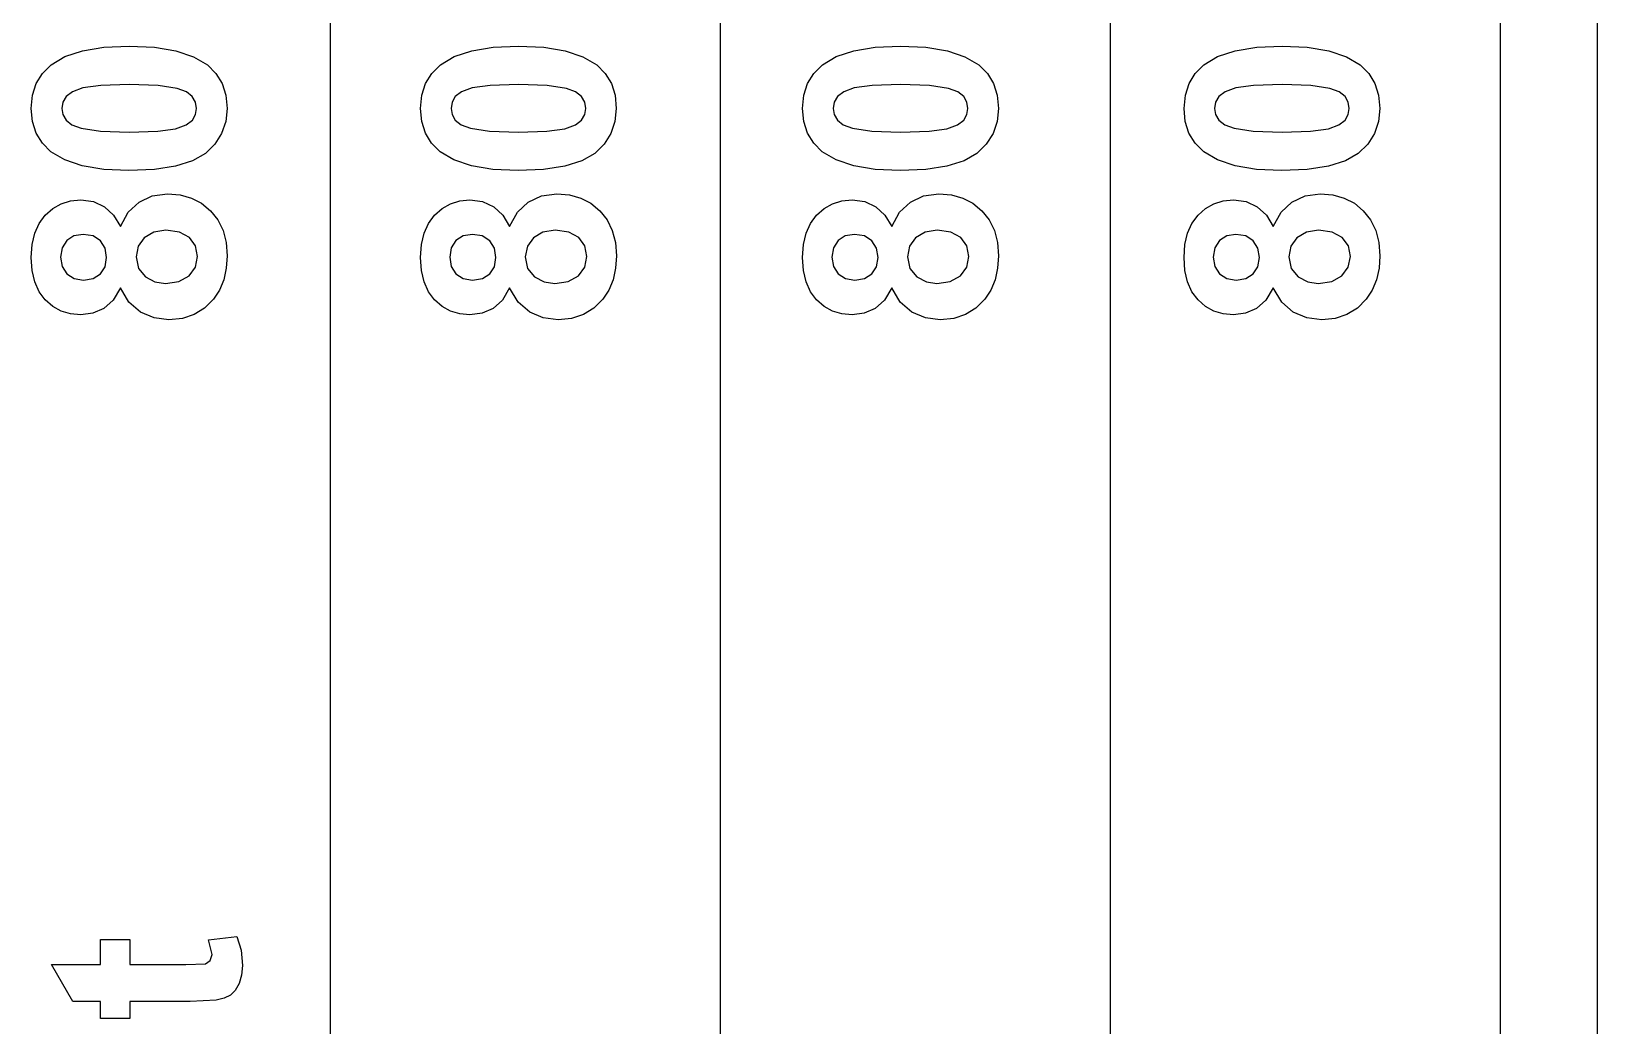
# Model space of a CAD drawing. Header units: metres. Extents: x 298 to 6408, y -126 to 1371.
# Drawn here: x 3446.9 to 3768.3, y 360.9 to 565.1 of the extents above; entities that cross this region are included whole.
import ezdxf

# ---------------------------------------------------------------- set-up
doc = ezdxf.new("R2010")
doc.units = ezdxf.units.M

msp = doc.modelspace()

# ---------------------------------------------------------------- linework, layer by layer
at = {"layer": '80mm x +-1060mm'}
for p, q in [((3450.97, 558.18), (3453.78, 559.86)), ((3453.78, 559.86), (3457.39, 561.06)), ((3457.39, 561.06), (3461.79, 561.78)), ((3461.79, 561.78), (3466.99, 562.02)), ((3466.99, 562.02), (3472.17, 561.78)), ((3472.17, 561.78), (3476.58, 561.05)), ((3476.58, 561.05), (3480.2, 559.85)), ((3480.2, 559.85), (3483.03, 558.16)), ((3530.85, 558.18), (3533.66, 559.86)), ((3533.66, 559.86), (3537.27, 561.06)), ((3537.27, 561.06), (3541.67, 561.78)), ((3541.67, 561.78), (3546.87, 562.02)), ((3546.87, 562.02), (3552.05, 561.78)), ((3552.05, 561.78), (3556.46, 561.05)), ((3556.46, 561.05), (3560.08, 559.85)), ((3560.08, 559.85), (3562.91, 558.16)), ((3609.26, 558.18), (3612.07, 559.86)), ((3612.07, 559.86), (3615.68, 561.06)), ((3615.68, 561.06), (3620.08, 561.78)), ((3620.08, 561.78), (3625.28, 562.02)), ((3625.28, 562.02), (3630.46, 561.78)), ((3630.46, 561.78), (3634.87, 561.05)), ((3634.87, 561.05), (3638.49, 559.85)), ((3638.49, 559.85), (3641.32, 558.16)), ((3687.53, 558.18), (3690.34, 559.86)), ((3690.34, 559.86), (3693.95, 561.06)), ((3693.95, 561.06), (3698.35, 561.78)), ((3698.35, 561.78), (3703.55, 562.02)), ((3703.55, 562.02), (3708.73, 561.78)), ((3708.73, 561.78), (3713.14, 561.05)), ((3713.14, 561.05), (3716.76, 559.85)), ((3716.76, 559.85), (3719.59, 558.16)), ((3447.91, 554.34), (3449.19, 556.42)), ((3449.19, 556.42), (3450.97, 558.18)), ((3483.03, 558.16), (3484.79, 556.4)), ((3484.79, 556.4), (3486.05, 554.33)), ((3527.79, 554.34), (3529.07, 556.42)), ((3529.07, 556.42), (3530.85, 558.18)), ((3562.91, 558.16), (3564.67, 556.4)), ((3564.67, 556.4), (3565.93, 554.33)), ((3606.2, 554.34), (3607.48, 556.42)), ((3607.48, 556.42), (3609.26, 558.18)), ((3641.32, 558.16), (3643.08, 556.4)), ((3643.08, 556.4), (3644.34, 554.33)), ((3684.47, 554.34), (3685.75, 556.42)), ((3685.75, 556.42), (3687.53, 558.18)), ((3719.59, 558.16), (3721.35, 556.4)), ((3721.35, 556.4), (3722.61, 554.33)), ((3447.15, 551.95), (3447.91, 554.34)), ((3457.48, 553.44), (3455.32, 552.65)), ((3461.15, 553.96), (3457.48, 553.44)), ((3466.99, 554.13), (3461.15, 553.96)), ((3472.9, 553.94), (3466.99, 554.13)), ((3476.81, 553.35), (3472.9, 553.94)), ((3478.71, 552.64), (3476.81, 553.35)), ((3486.05, 554.33), (3486.8, 551.95)), ((3527.03, 551.95), (3527.79, 554.34)), ((3537.36, 553.44), (3535.2, 552.65)), ((3541.03, 553.96), (3537.36, 553.44)), ((3546.87, 554.13), (3541.03, 553.96)), ((3552.78, 553.94), (3546.87, 554.13)), ((3556.69, 553.35), (3552.78, 553.94)), ((3558.59, 552.64), (3556.69, 553.35)), ((3565.93, 554.33), (3566.68, 551.95)), ((3605.44, 551.95), (3606.2, 554.34)), ((3615.77, 553.44), (3613.61, 552.65)), ((3619.44, 553.96), (3615.77, 553.44)), ((3625.28, 554.13), (3619.44, 553.96)), ((3631.19, 553.94), (3625.28, 554.13)), ((3635.1, 553.35), (3631.19, 553.94)), ((3637, 552.64), (3635.1, 553.35)), ((3644.34, 554.33), (3645.09, 551.95)), ((3683.71, 551.95), (3684.47, 554.34)), ((3694.04, 553.44), (3691.88, 552.65)), ((3697.71, 553.96), (3694.04, 553.44)), ((3703.55, 554.13), (3697.71, 553.96)), ((3709.46, 553.94), (3703.55, 554.13)), ((3713.37, 553.35), (3709.46, 553.94)), ((3715.27, 552.64), (3713.37, 553.35)), ((3722.61, 554.33), (3723.36, 551.95)), ((3446.89, 549.25), (3447.15, 551.95)), ((3453.36, 550.54), (3453.14, 549.25)), ((3454.02, 551.68), (3453.36, 550.54)), ((3455.32, 552.65), (3454.02, 551.68)), ((3479.93, 551.69), (3478.71, 552.64)), ((3480.59, 550.54), (3479.93, 551.69)), ((3480.8, 549.25), (3480.59, 550.54)), ((3486.8, 551.95), (3487.05, 549.25)), ((3526.77, 549.25), (3527.03, 551.95)), ((3533.24, 550.54), (3533.02, 549.25)), ((3533.9, 551.68), (3533.24, 550.54)), ((3535.2, 552.65), (3533.9, 551.68)), ((3559.81, 551.69), (3558.59, 552.64)), ((3560.47, 550.54), (3559.81, 551.69)), ((3560.68, 549.25), (3560.47, 550.54)), ((3566.68, 551.95), (3566.93, 549.25)), ((3605.18, 549.25), (3605.44, 551.95)), ((3611.65, 550.54), (3611.43, 549.25)), ((3612.31, 551.68), (3611.65, 550.54)), ((3613.61, 552.65), (3612.31, 551.68)), ((3638.22, 551.69), (3637, 552.64)), ((3638.88, 550.54), (3638.22, 551.69)), ((3639.09, 549.25), (3638.88, 550.54)), ((3645.09, 551.95), (3645.34, 549.25)), ((3683.45, 549.25), (3683.71, 551.95)), ((3689.92, 550.54), (3689.7, 549.25)), ((3690.58, 551.68), (3689.92, 550.54)), ((3691.88, 552.65), (3690.58, 551.68)), ((3716.49, 551.69), (3715.27, 552.64)), ((3717.15, 550.54), (3716.49, 551.69)), ((3717.36, 549.25), (3717.15, 550.54)), ((3723.36, 551.95), (3723.61, 549.25)), ((3447.14, 546.55), (3446.89, 549.25)), ((3447.9, 544.17), (3447.14, 546.55)), ((3453.14, 549.25), (3453.36, 547.96)), ((3453.36, 547.96), (3454.02, 546.81)), ((3454.02, 546.81), (3455.23, 545.86)), ((3478.65, 545.85), (3479.94, 546.82)), ((3479.94, 546.82), (3480.59, 547.96)), ((3480.59, 547.96), (3480.8, 549.25)), ((3486.78, 546.52), (3485.95, 544.07)), ((3487.05, 549.25), (3486.78, 546.52)), ((3527.02, 546.55), (3526.77, 549.25)), ((3527.78, 544.17), (3527.02, 546.55)), ((3533.02, 549.25), (3533.24, 547.96)), ((3533.24, 547.96), (3533.9, 546.81)), ((3533.9, 546.81), (3535.11, 545.86)), ((3558.53, 545.85), (3559.82, 546.82)), ((3559.82, 546.82), (3560.47, 547.96)), ((3560.47, 547.96), (3560.68, 549.25)), ((3566.66, 546.52), (3565.83, 544.07)), ((3566.93, 549.25), (3566.66, 546.52)), ((3605.43, 546.55), (3605.18, 549.25)), ((3606.19, 544.17), (3605.43, 546.55)), ((3611.43, 549.25), (3611.65, 547.96)), ((3611.65, 547.96), (3612.31, 546.81)), ((3612.31, 546.81), (3613.52, 545.86)), ((3636.94, 545.85), (3638.23, 546.82)), ((3638.23, 546.82), (3638.88, 547.96)), ((3638.88, 547.96), (3639.09, 549.25)), ((3645.07, 546.52), (3644.24, 544.07)), ((3645.34, 549.25), (3645.07, 546.52)), ((3683.7, 546.55), (3683.45, 549.25)), ((3684.46, 544.17), (3683.7, 546.55)), ((3689.7, 549.25), (3689.92, 547.96)), ((3689.92, 547.96), (3690.58, 546.81)), ((3690.58, 546.81), (3691.79, 545.86)), ((3715.21, 545.85), (3716.5, 546.82)), ((3716.5, 546.82), (3717.15, 547.96)), ((3717.15, 547.96), (3717.36, 549.25)), ((3723.34, 546.52), (3722.51, 544.07)), ((3723.61, 549.25), (3723.34, 546.52)), ((3449.16, 542.1), (3447.9, 544.17)), ((3455.23, 545.86), (3457.14, 545.15)), ((3457.14, 545.15), (3461.06, 544.56)), ((3461.06, 544.56), (3466.99, 544.37)), ((3466.99, 544.37), (3472.83, 544.54)), ((3472.83, 544.54), (3476.5, 545.06)), ((3476.5, 545.06), (3478.65, 545.85)), ((3485.95, 544.07), (3484.57, 541.89)), ((3529.04, 542.1), (3527.78, 544.17)), ((3535.11, 545.86), (3537.02, 545.15)), ((3537.02, 545.15), (3540.94, 544.56)), ((3540.94, 544.56), (3546.87, 544.37)), ((3546.87, 544.37), (3552.71, 544.54)), ((3552.71, 544.54), (3556.38, 545.06)), ((3556.38, 545.06), (3558.53, 545.85)), ((3565.83, 544.07), (3564.45, 541.89)), ((3607.45, 542.1), (3606.19, 544.17)), ((3613.52, 545.86), (3615.43, 545.15)), ((3615.43, 545.15), (3619.35, 544.56)), ((3619.35, 544.56), (3625.28, 544.37)), ((3625.28, 544.37), (3631.12, 544.54)), ((3631.12, 544.54), (3634.79, 545.06)), ((3634.79, 545.06), (3636.94, 545.85)), ((3644.24, 544.07), (3642.86, 541.89)), ((3685.72, 542.1), (3684.46, 544.17)), ((3691.79, 545.86), (3693.7, 545.15)), ((3693.7, 545.15), (3697.62, 544.56)), ((3697.62, 544.56), (3703.55, 544.37)), ((3703.55, 544.37), (3709.39, 544.54)), ((3709.39, 544.54), (3713.06, 545.06)), ((3713.06, 545.06), (3715.21, 545.85)), ((3722.51, 544.07), (3721.13, 541.89)), ((3450.92, 540.34), (3449.16, 542.1)), ((3453.75, 538.65), (3450.92, 540.34)), ((3484.57, 541.89), (3482.64, 539.99)), ((3530.8, 540.34), (3529.04, 542.1)), ((3533.63, 538.65), (3530.8, 540.34)), ((3564.45, 541.89), (3562.52, 539.99)), ((3609.21, 540.34), (3607.45, 542.1)), ((3612.04, 538.65), (3609.21, 540.34)), ((3642.86, 541.89), (3640.93, 539.99)), ((3687.48, 540.34), (3685.72, 542.1)), ((3690.31, 538.65), (3687.48, 540.34)), ((3721.13, 541.89), (3719.2, 539.99)), ((3457.36, 537.45), (3453.75, 538.65)), ((3461.74, 536.72), (3457.36, 537.45)), ((3476.5, 537.36), (3472.14, 536.7)), ((3480, 538.46), (3476.5, 537.36)), ((3482.64, 539.99), (3480, 538.46)), ((3537.24, 537.45), (3533.63, 538.65)), ((3541.62, 536.72), (3537.24, 537.45)), ((3556.38, 537.36), (3552.02, 536.7)), ((3559.88, 538.46), (3556.38, 537.36)), ((3562.52, 539.99), (3559.88, 538.46)), ((3615.65, 537.45), (3612.04, 538.65)), ((3620.03, 536.72), (3615.65, 537.45)), ((3634.79, 537.36), (3630.43, 536.7)), ((3638.29, 538.46), (3634.79, 537.36)), ((3640.93, 539.99), (3638.29, 538.46)), ((3693.92, 537.45), (3690.31, 538.65)), ((3698.3, 536.72), (3693.92, 537.45)), ((3713.06, 537.36), (3708.7, 536.7)), ((3716.56, 538.46), (3713.06, 537.36)), ((3719.2, 539.99), (3716.56, 538.46)), ((3466.91, 536.48), (3461.74, 536.72)), ((3472.14, 536.7), (3466.91, 536.48)), ((3546.79, 536.48), (3541.62, 536.72)), ((3552.02, 536.7), (3546.79, 536.48)), ((3625.2, 536.48), (3620.03, 536.72)), ((3630.43, 536.7), (3625.2, 536.48)), ((3703.47, 536.48), (3698.3, 536.72)), ((3708.7, 536.7), (3703.47, 536.48)), ((3454.93, 530.25), (3457.03, 530.44)), ((3457.03, 530.44), (3459.62, 530.09)), ((3469, 530), (3471.72, 531.28)), ((3471.72, 531.28), (3474.82, 531.7)), ((3474.82, 531.7), (3477.42, 531.49)), ((3477.42, 531.49), (3479.76, 530.84)), ((3479.76, 530.84), (3481.84, 529.75)), ((3534.81, 530.25), (3536.91, 530.44)), ((3536.91, 530.44), (3539.5, 530.09)), ((3548.88, 530), (3551.6, 531.28)), ((3551.6, 531.28), (3554.7, 531.7)), ((3554.7, 531.7), (3557.3, 531.49)), ((3557.3, 531.49), (3559.64, 530.84)), ((3559.64, 530.84), (3561.72, 529.75)), ((3613.22, 530.25), (3615.32, 530.44)), ((3615.32, 530.44), (3617.91, 530.09)), ((3627.29, 530), (3630.01, 531.28)), ((3630.01, 531.28), (3633.11, 531.7)), ((3633.11, 531.7), (3635.71, 531.49)), ((3635.71, 531.49), (3638.05, 530.84)), ((3638.05, 530.84), (3640.13, 529.75)), ((3691.49, 530.25), (3693.59, 530.44)), ((3693.59, 530.44), (3696.18, 530.09)), ((3705.56, 530), (3708.28, 531.28)), ((3708.28, 531.28), (3711.38, 531.7)), ((3711.38, 531.7), (3713.98, 531.49)), ((3713.98, 531.49), (3716.32, 530.84)), ((3716.32, 530.84), (3718.4, 529.75)), ((3448.51, 525.64), (3449.76, 527.35)), ((3449.76, 527.35), (3451.29, 528.7)), ((3451.29, 528.7), (3453.02, 529.67)), ((3453.02, 529.67), (3454.93, 530.25)), ((3459.62, 530.09), (3461.9, 529.02)), ((3461.9, 529.02), (3463.78, 527.31)), ((3463.78, 527.31), (3465.16, 525.02)), ((3465.16, 525.02), (3466.78, 527.91)), ((3466.78, 527.91), (3469, 530)), ((3481.84, 529.75), (3483.67, 528.23)), ((3483.67, 528.23), (3485.16, 526.35)), ((3528.39, 525.64), (3529.64, 527.35)), ((3529.64, 527.35), (3531.17, 528.7)), ((3531.17, 528.7), (3532.9, 529.67)), ((3532.9, 529.67), (3534.81, 530.25)), ((3539.5, 530.09), (3541.78, 529.02)), ((3541.78, 529.02), (3543.66, 527.31)), ((3543.66, 527.31), (3545.04, 525.02)), ((3545.04, 525.02), (3546.66, 527.91)), ((3546.66, 527.91), (3548.88, 530)), ((3561.72, 529.75), (3563.55, 528.23)), ((3563.55, 528.23), (3565.04, 526.35)), ((3606.8, 525.64), (3608.05, 527.35)), ((3608.05, 527.35), (3609.58, 528.7)), ((3609.58, 528.7), (3611.31, 529.67)), ((3611.31, 529.67), (3613.22, 530.25)), ((3617.91, 530.09), (3620.19, 529.02)), ((3620.19, 529.02), (3622.07, 527.31)), ((3622.07, 527.31), (3623.45, 525.02)), ((3623.45, 525.02), (3625.07, 527.91)), ((3625.07, 527.91), (3627.29, 530)), ((3640.13, 529.75), (3641.96, 528.23)), ((3641.96, 528.23), (3643.45, 526.35)), ((3685.07, 525.64), (3686.32, 527.35)), ((3686.32, 527.35), (3687.85, 528.7)), ((3687.85, 528.7), (3689.58, 529.67)), ((3689.58, 529.67), (3691.49, 530.25)), ((3696.18, 530.09), (3698.46, 529.02)), ((3698.46, 529.02), (3700.34, 527.31)), ((3700.34, 527.31), (3701.72, 525.02)), ((3701.72, 525.02), (3703.34, 527.91)), ((3703.34, 527.91), (3705.56, 530)), ((3718.4, 529.75), (3720.23, 528.23)), ((3720.23, 528.23), (3721.72, 526.35)), ((3447.61, 523.62), (3448.51, 525.64)), ((3474.5, 524.25), (3472.01, 523.86)), ((3477.29, 523.86), (3474.5, 524.25)), ((3485.16, 526.35), (3486.23, 524.18)), ((3486.23, 524.18), (3486.87, 521.73)), ((3527.49, 523.62), (3528.39, 525.64)), ((3554.38, 524.25), (3551.89, 523.86)), ((3557.17, 523.86), (3554.38, 524.25)), ((3565.04, 526.35), (3566.11, 524.18)), ((3566.11, 524.18), (3566.75, 521.73)), ((3605.9, 523.62), (3606.8, 525.64)), ((3632.79, 524.25), (3630.3, 523.86)), ((3635.58, 523.86), (3632.79, 524.25)), ((3643.45, 526.35), (3644.52, 524.18)), ((3644.52, 524.18), (3645.16, 521.73)), ((3684.17, 523.62), (3685.07, 525.64)), ((3711.06, 524.25), (3708.57, 523.86)), ((3713.85, 523.86), (3711.06, 524.25)), ((3721.72, 526.35), (3722.79, 524.18)), ((3722.79, 524.18), (3723.43, 521.73)), ((3446.89, 518.64), (3447.07, 521.29)), ((3447.07, 521.29), (3447.61, 523.62)), ((3454.15, 522.09), (3453.19, 520.61)), ((3455.64, 523.04), (3454.15, 522.09)), ((3457.54, 523.36), (3455.64, 523.04)), ((3459.55, 523.04), (3457.54, 523.36)), ((3461.07, 522.07), (3459.55, 523.04)), ((3462.03, 520.57), (3461.07, 522.07)), ((3468.8, 520.93), (3468.38, 518.75)), ((3470.06, 522.69), (3468.8, 520.93)), ((3472.01, 523.86), (3470.06, 522.69)), ((3479.34, 522.72), (3477.29, 523.86)), ((3480.6, 520.99), (3479.34, 522.72)), ((3481.02, 518.85), (3480.6, 520.99)), ((3486.87, 521.73), (3487.08, 518.99)), ((3526.77, 518.64), (3526.95, 521.29)), ((3526.95, 521.29), (3527.49, 523.62)), ((3534.03, 522.09), (3533.07, 520.61)), ((3535.52, 523.04), (3534.03, 522.09)), ((3537.42, 523.36), (3535.52, 523.04)), ((3539.43, 523.04), (3537.42, 523.36)), ((3540.95, 522.07), (3539.43, 523.04)), ((3541.91, 520.57), (3540.95, 522.07)), ((3548.68, 520.93), (3548.26, 518.75)), ((3549.94, 522.69), (3548.68, 520.93)), ((3551.89, 523.86), (3549.94, 522.69)), ((3559.22, 522.72), (3557.17, 523.86)), ((3560.48, 520.99), (3559.22, 522.72)), ((3560.9, 518.85), (3560.48, 520.99)), ((3566.75, 521.73), (3566.96, 518.99)), ((3605.18, 518.64), (3605.36, 521.29)), ((3605.36, 521.29), (3605.9, 523.62)), ((3612.44, 522.09), (3611.48, 520.61)), ((3613.93, 523.04), (3612.44, 522.09)), ((3615.83, 523.36), (3613.93, 523.04)), ((3617.84, 523.04), (3615.83, 523.36)), ((3619.36, 522.07), (3617.84, 523.04)), ((3620.32, 520.57), (3619.36, 522.07)), ((3627.09, 520.93), (3626.67, 518.75)), ((3628.35, 522.69), (3627.09, 520.93)), ((3630.3, 523.86), (3628.35, 522.69)), ((3637.63, 522.72), (3635.58, 523.86)), ((3638.89, 520.99), (3637.63, 522.72)), ((3639.31, 518.85), (3638.89, 520.99)), ((3645.16, 521.73), (3645.37, 518.99)), ((3683.45, 518.64), (3683.63, 521.29)), ((3683.63, 521.29), (3684.17, 523.62)), ((3690.71, 522.09), (3689.75, 520.61)), ((3692.2, 523.04), (3690.71, 522.09)), ((3694.1, 523.36), (3692.2, 523.04)), ((3696.11, 523.04), (3694.1, 523.36)), ((3697.63, 522.07), (3696.11, 523.04)), ((3698.59, 520.57), (3697.63, 522.07)), ((3705.36, 520.93), (3704.94, 518.75)), ((3706.62, 522.69), (3705.36, 520.93)), ((3708.57, 523.86), (3706.62, 522.69)), ((3715.9, 522.72), (3713.85, 523.86)), ((3717.16, 520.99), (3715.9, 522.72)), ((3717.58, 518.85), (3717.16, 520.99)), ((3723.43, 521.73), (3723.64, 518.99)), ((3447.07, 515.97), (3446.89, 518.64)), ((3453.19, 520.61), (3452.88, 518.72)), ((3452.88, 518.72), (3453.2, 516.77)), ((3462.35, 518.64), (3462.03, 520.57)), ((3462.03, 516.73), (3462.35, 518.64)), ((3468.38, 518.75), (3468.86, 516.34)), ((3480.58, 516.66), (3481.02, 518.85)), ((3487.08, 518.99), (3486.9, 516.42)), ((3526.95, 515.97), (3526.77, 518.64)), ((3533.07, 520.61), (3532.76, 518.72)), ((3532.76, 518.72), (3533.08, 516.77)), ((3542.23, 518.64), (3541.91, 520.57)), ((3541.91, 516.73), (3542.23, 518.64)), ((3548.26, 518.75), (3548.74, 516.34)), ((3560.46, 516.66), (3560.9, 518.85)), ((3566.96, 518.99), (3566.78, 516.42)), ((3605.36, 515.97), (3605.18, 518.64)), ((3611.48, 520.61), (3611.17, 518.72)), ((3611.17, 518.72), (3611.49, 516.77)), ((3620.64, 518.64), (3620.32, 520.57)), ((3620.32, 516.73), (3620.64, 518.64)), ((3626.67, 518.75), (3627.15, 516.34)), ((3638.87, 516.66), (3639.31, 518.85)), ((3645.37, 518.99), (3645.19, 516.42)), ((3683.63, 515.97), (3683.45, 518.64)), ((3689.75, 520.61), (3689.44, 518.72)), ((3689.44, 518.72), (3689.76, 516.77)), ((3698.91, 518.64), (3698.59, 520.57)), ((3698.59, 516.73), (3698.91, 518.64)), ((3704.94, 518.75), (3705.42, 516.34)), ((3717.14, 516.66), (3717.58, 518.85)), ((3723.64, 518.99), (3723.46, 516.42)), ((3447.61, 513.63), (3447.07, 515.97)), ((3453.2, 516.77), (3454.16, 515.26)), ((3454.16, 515.26), (3455.66, 514.29)), ((3455.66, 514.29), (3457.57, 513.97)), ((3457.57, 513.97), (3459.58, 514.29)), ((3459.58, 514.29), (3461.08, 515.25)), ((3461.08, 515.25), (3462.03, 516.73)), ((3468.86, 516.34), (3470.29, 514.63)), ((3470.29, 514.63), (3472.27, 513.61)), ((3477.19, 513.67), (3479.27, 514.87)), ((3479.27, 514.87), (3480.58, 516.66)), ((3486.9, 516.42), (3486.38, 514.07)), ((3527.49, 513.63), (3526.95, 515.97)), ((3533.08, 516.77), (3534.04, 515.26)), ((3534.04, 515.26), (3535.54, 514.29)), ((3535.54, 514.29), (3537.45, 513.97)), ((3537.45, 513.97), (3539.46, 514.29)), ((3539.46, 514.29), (3540.96, 515.25)), ((3540.96, 515.25), (3541.91, 516.73)), ((3548.74, 516.34), (3550.17, 514.63)), ((3550.17, 514.63), (3552.15, 513.61)), ((3557.07, 513.67), (3559.15, 514.87)), ((3559.15, 514.87), (3560.46, 516.66)), ((3566.78, 516.42), (3566.26, 514.07)), ((3605.9, 513.63), (3605.36, 515.97)), ((3611.49, 516.77), (3612.45, 515.26)), ((3612.45, 515.26), (3613.95, 514.29)), ((3613.95, 514.29), (3615.86, 513.97)), ((3615.86, 513.97), (3617.87, 514.29)), ((3617.87, 514.29), (3619.37, 515.25)), ((3619.37, 515.25), (3620.32, 516.73)), ((3627.15, 516.34), (3628.58, 514.63)), ((3628.58, 514.63), (3630.56, 513.61)), ((3635.48, 513.67), (3637.56, 514.87)), ((3637.56, 514.87), (3638.87, 516.66)), ((3645.19, 516.42), (3644.67, 514.07)), ((3684.17, 513.63), (3683.63, 515.97)), ((3689.76, 516.77), (3690.72, 515.26)), ((3690.72, 515.26), (3692.22, 514.29)), ((3692.22, 514.29), (3694.13, 513.97)), ((3694.13, 513.97), (3696.14, 514.29)), ((3696.14, 514.29), (3697.64, 515.25)), ((3697.64, 515.25), (3698.59, 516.73)), ((3705.42, 516.34), (3706.85, 514.63)), ((3706.85, 514.63), (3708.83, 513.61)), ((3713.75, 513.67), (3715.83, 514.87)), ((3715.83, 514.87), (3717.14, 516.66)), ((3723.46, 516.42), (3722.94, 514.07)), ((3448.51, 511.6), (3447.61, 513.63)), ((3449.76, 509.91), (3448.51, 511.6)), ((3465.16, 512.42), (3463.7, 509.89)), ((3466.92, 509.46), (3465.16, 512.42)), ((3472.27, 513.61), (3474.42, 513.27)), ((3474.42, 513.27), (3477.19, 513.67)), ((3485.5, 511.95), (3484.26, 510.05)), ((3486.38, 514.07), (3485.5, 511.95)), ((3528.39, 511.6), (3527.49, 513.63)), ((3529.64, 509.91), (3528.39, 511.6)), ((3545.04, 512.42), (3543.58, 509.89)), ((3546.8, 509.46), (3545.04, 512.42)), ((3552.15, 513.61), (3554.3, 513.27)), ((3554.3, 513.27), (3557.07, 513.67)), ((3565.38, 511.95), (3564.14, 510.05)), ((3566.26, 514.07), (3565.38, 511.95)), ((3606.8, 511.6), (3605.9, 513.63)), ((3608.05, 509.91), (3606.8, 511.6)), ((3623.45, 512.42), (3621.99, 509.89)), ((3625.21, 509.46), (3623.45, 512.42)), ((3630.56, 513.61), (3632.71, 513.27)), ((3632.71, 513.27), (3635.48, 513.67)), ((3643.79, 511.95), (3642.55, 510.05)), ((3644.67, 514.07), (3643.79, 511.95)), ((3685.07, 511.6), (3684.17, 513.63)), ((3686.32, 509.91), (3685.07, 511.6)), ((3701.72, 512.42), (3700.26, 509.89)), ((3703.48, 509.46), (3701.72, 512.42)), ((3708.83, 513.61), (3710.98, 513.27)), ((3710.98, 513.27), (3713.75, 513.67)), ((3722.06, 511.95), (3720.82, 510.05)), ((3722.94, 514.07), (3722.06, 511.95)), ((3451.29, 508.56), (3449.76, 509.91)), ((3453.02, 507.6), (3451.29, 508.56)), ((3461.77, 508.16), (3459.51, 507.17)), ((3463.7, 509.89), (3461.77, 508.16)), ((3469.28, 507.43), (3466.92, 509.46)), ((3482.45, 508.21), (3480.32, 506.9)), ((3484.26, 510.05), (3482.45, 508.21)), ((3531.17, 508.56), (3529.64, 509.91)), ((3532.9, 507.6), (3531.17, 508.56)), ((3541.65, 508.16), (3539.39, 507.17)), ((3543.58, 509.89), (3541.65, 508.16)), ((3549.16, 507.43), (3546.8, 509.46)), ((3562.33, 508.21), (3560.2, 506.9)), ((3564.14, 510.05), (3562.33, 508.21)), ((3609.58, 508.56), (3608.05, 509.91)), ((3611.31, 507.6), (3609.58, 508.56)), ((3620.06, 508.16), (3617.8, 507.17)), ((3621.99, 509.89), (3620.06, 508.16)), ((3627.57, 507.43), (3625.21, 509.46)), ((3640.74, 508.21), (3638.61, 506.9)), ((3642.55, 510.05), (3640.74, 508.21)), ((3687.85, 508.56), (3686.32, 509.91)), ((3689.58, 507.6), (3687.85, 508.56)), ((3698.33, 508.16), (3696.07, 507.17)), ((3700.26, 509.89), (3698.33, 508.16)), ((3705.84, 507.43), (3703.48, 509.46)), ((3719.01, 508.21), (3716.88, 506.9)), ((3720.82, 510.05), (3719.01, 508.21)), ((3454.93, 507.03), (3453.02, 507.6)), ((3457.03, 506.84), (3454.93, 507.03)), ((3459.51, 507.17), (3457.03, 506.84)), ((3472.08, 506.24), (3469.28, 507.43)), ((3475.14, 505.84), (3472.08, 506.24)), ((3477.89, 506.11), (3475.14, 505.84)), ((3480.32, 506.9), (3477.89, 506.11)), ((3534.81, 507.03), (3532.9, 507.6)), ((3536.91, 506.84), (3534.81, 507.03)), ((3539.39, 507.17), (3536.91, 506.84)), ((3551.96, 506.24), (3549.16, 507.43)), ((3555.02, 505.84), (3551.96, 506.24)), ((3557.77, 506.11), (3555.02, 505.84)), ((3560.2, 506.9), (3557.77, 506.11)), ((3613.22, 507.03), (3611.31, 507.6)), ((3615.32, 506.84), (3613.22, 507.03)), ((3617.8, 507.17), (3615.32, 506.84)), ((3630.37, 506.24), (3627.57, 507.43)), ((3633.43, 505.84), (3630.37, 506.24)), ((3636.18, 506.11), (3633.43, 505.84)), ((3638.61, 506.9), (3636.18, 506.11)), ((3691.49, 507.03), (3689.58, 507.6)), ((3693.59, 506.84), (3691.49, 507.03)), ((3696.07, 507.17), (3693.59, 506.84)), ((3708.64, 506.24), (3705.84, 507.43)), ((3711.7, 505.84), (3708.64, 506.24)), ((3714.45, 506.11), (3711.7, 505.84)), ((3716.88, 506.9), (3714.45, 506.11))]:
    msp.add_line(p, q, dxfattribs=at)
at = {"layer": 'A-Front'}
for p, q in [((3461.08, 378.59), (3467.09, 378.59)), ((3461.08, 373.44), (3461.08, 378.59)), ((3467.09, 378.59), (3467.09, 373.44)), ((3483.24, 378.56), (3489.09, 379.21)), ((3483.97, 375.53), (3483.24, 378.56)), ((3489.09, 379.21), (3489.94, 376.4)), ((3489.94, 376.4), (3490.22, 373.25)), ((3455.42, 365.88), (3451.02, 373.44)), ((3451.02, 373.44), (3461.08, 373.44)), ((3467.09, 373.44), (3478.58, 373.44)), ((3478.58, 373.44), (3482.64, 373.59)), ((3482.64, 373.59), (3483.59, 374.26)), ((3483.59, 374.26), (3483.97, 375.53)), ((3490.22, 373.25), (3490.05, 371.31)), ((3490.05, 371.31), (3489.53, 369.58)), ((3486.49, 366.53), (3484.83, 366.12)), ((3487.76, 367.18), (3486.49, 366.53)), ((3488.75, 368.16), (3487.76, 367.18)), ((3489.53, 369.58), (3488.75, 368.16)), ((3461.08, 365.88), (3455.42, 365.88)), ((3461.08, 362.41), (3461.08, 365.88)), ((3479.51, 365.88), (3467.09, 365.88)), ((3467.09, 365.88), (3467.09, 362.41)), ((3484.83, 366.12), (3479.51, 365.88)), ((3467.09, 362.41), (3461.08, 362.41))]:
    msp.add_line(p, q, dxfattribs=at)
at = {"layer": 'Layer0'}
for p, q in [((3508.32, 155.27), (3508.32, 1215.27)), ((3588.32, 155.27), (3588.32, 1215.27)), ((3668.32, 155.27), (3668.32, 1215.27)), ((3748.32, 1215.27), (3748.32, 155.27)), ((3768.32, 155.27), (3768.32, 1215.27))]:
    msp.add_line(p, q, dxfattribs=at)

doc.saveas('drawing.dxf')
